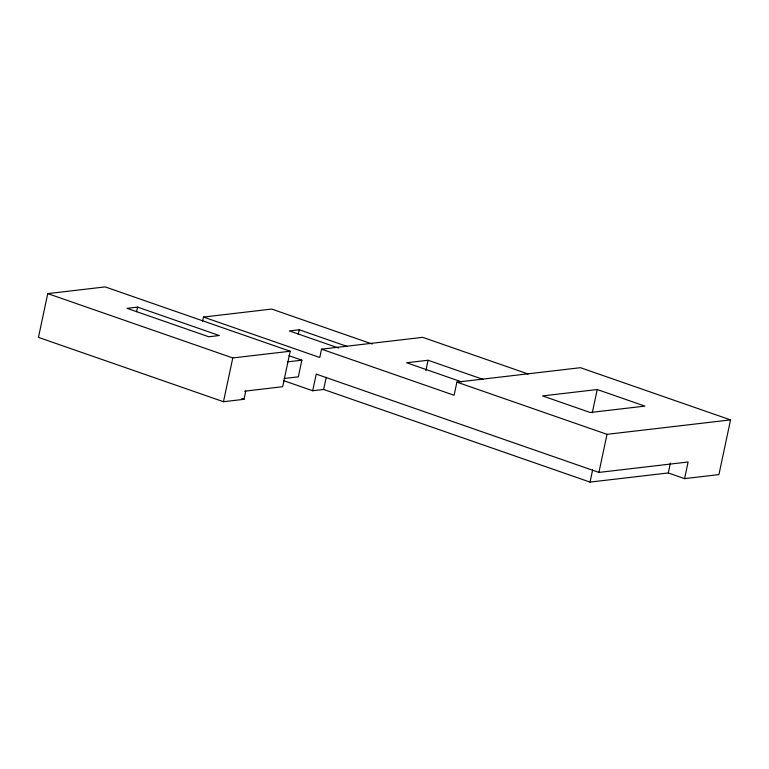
<?xml version="1.0" encoding="UTF-8"?>
<svg xmlns="http://www.w3.org/2000/svg" width="769" height="769" viewBox="0 0 769 769"><rect width="100%" height="100%" fill="white"/><g stroke="black" fill="none" stroke-linecap="round" stroke-linejoin="round"><path stroke-width="1.15" d="M244.542 391.219L282.665 386.692L290.201 351.241L105.161 286.904L47.755 293.614L38.45 337.38L223.481 401.716L243.994 399.322L245.763 391.008M136.565 311.714L137.545 307.11L219.309 335.534L208.803 336.764L127.039 308.331L137.545 307.11M202.535 321.48L203.477 317.049L271.726 309.071L372.206 344.012M223.481 401.716L232.786 357.95L290.201 351.241M298.285 334.361L299.266 329.776L347.3 346.483M288.942 355.691L301.871 360.19L298.334 376.82L284.203 378.473M312.695 390.748L316.232 374.109L598.916 472.416L688.111 461.986L684.573 478.616L668.29 472.954L590.044 482.096L323.643 389.47L312.695 390.748L283.482 380.588M528.072 373.984L422.7 337.341L321.538 349.164L319.769 357.479L203.477 317.049M323.643 389.47L326.239 377.271M425.872 370.648L428.083 360.257L483.047 379.377M684.573 478.616L718.919 474.608L730.55 419.893L580.432 367.697L456.901 382.135L454.104 395.266L321.538 349.164M592.274 412.809L597.225 389.527L644.912 406.109L590.227 412.501L542.539 395.92L597.225 389.527M590.044 482.096L592.639 469.907M598.916 472.416L607.01 434.331L730.55 419.893M668.29 472.954L670.414 462.976M299.266 329.776L289.404 330.93L338.552 348.021M287.741 361.843L301.871 360.19M428.083 360.257L406.638 362.766L461.611 381.876M456.901 382.135L607.01 434.331M47.755 293.614L232.786 357.95M241.831 398.573L243.994 399.322"/></g></svg>
